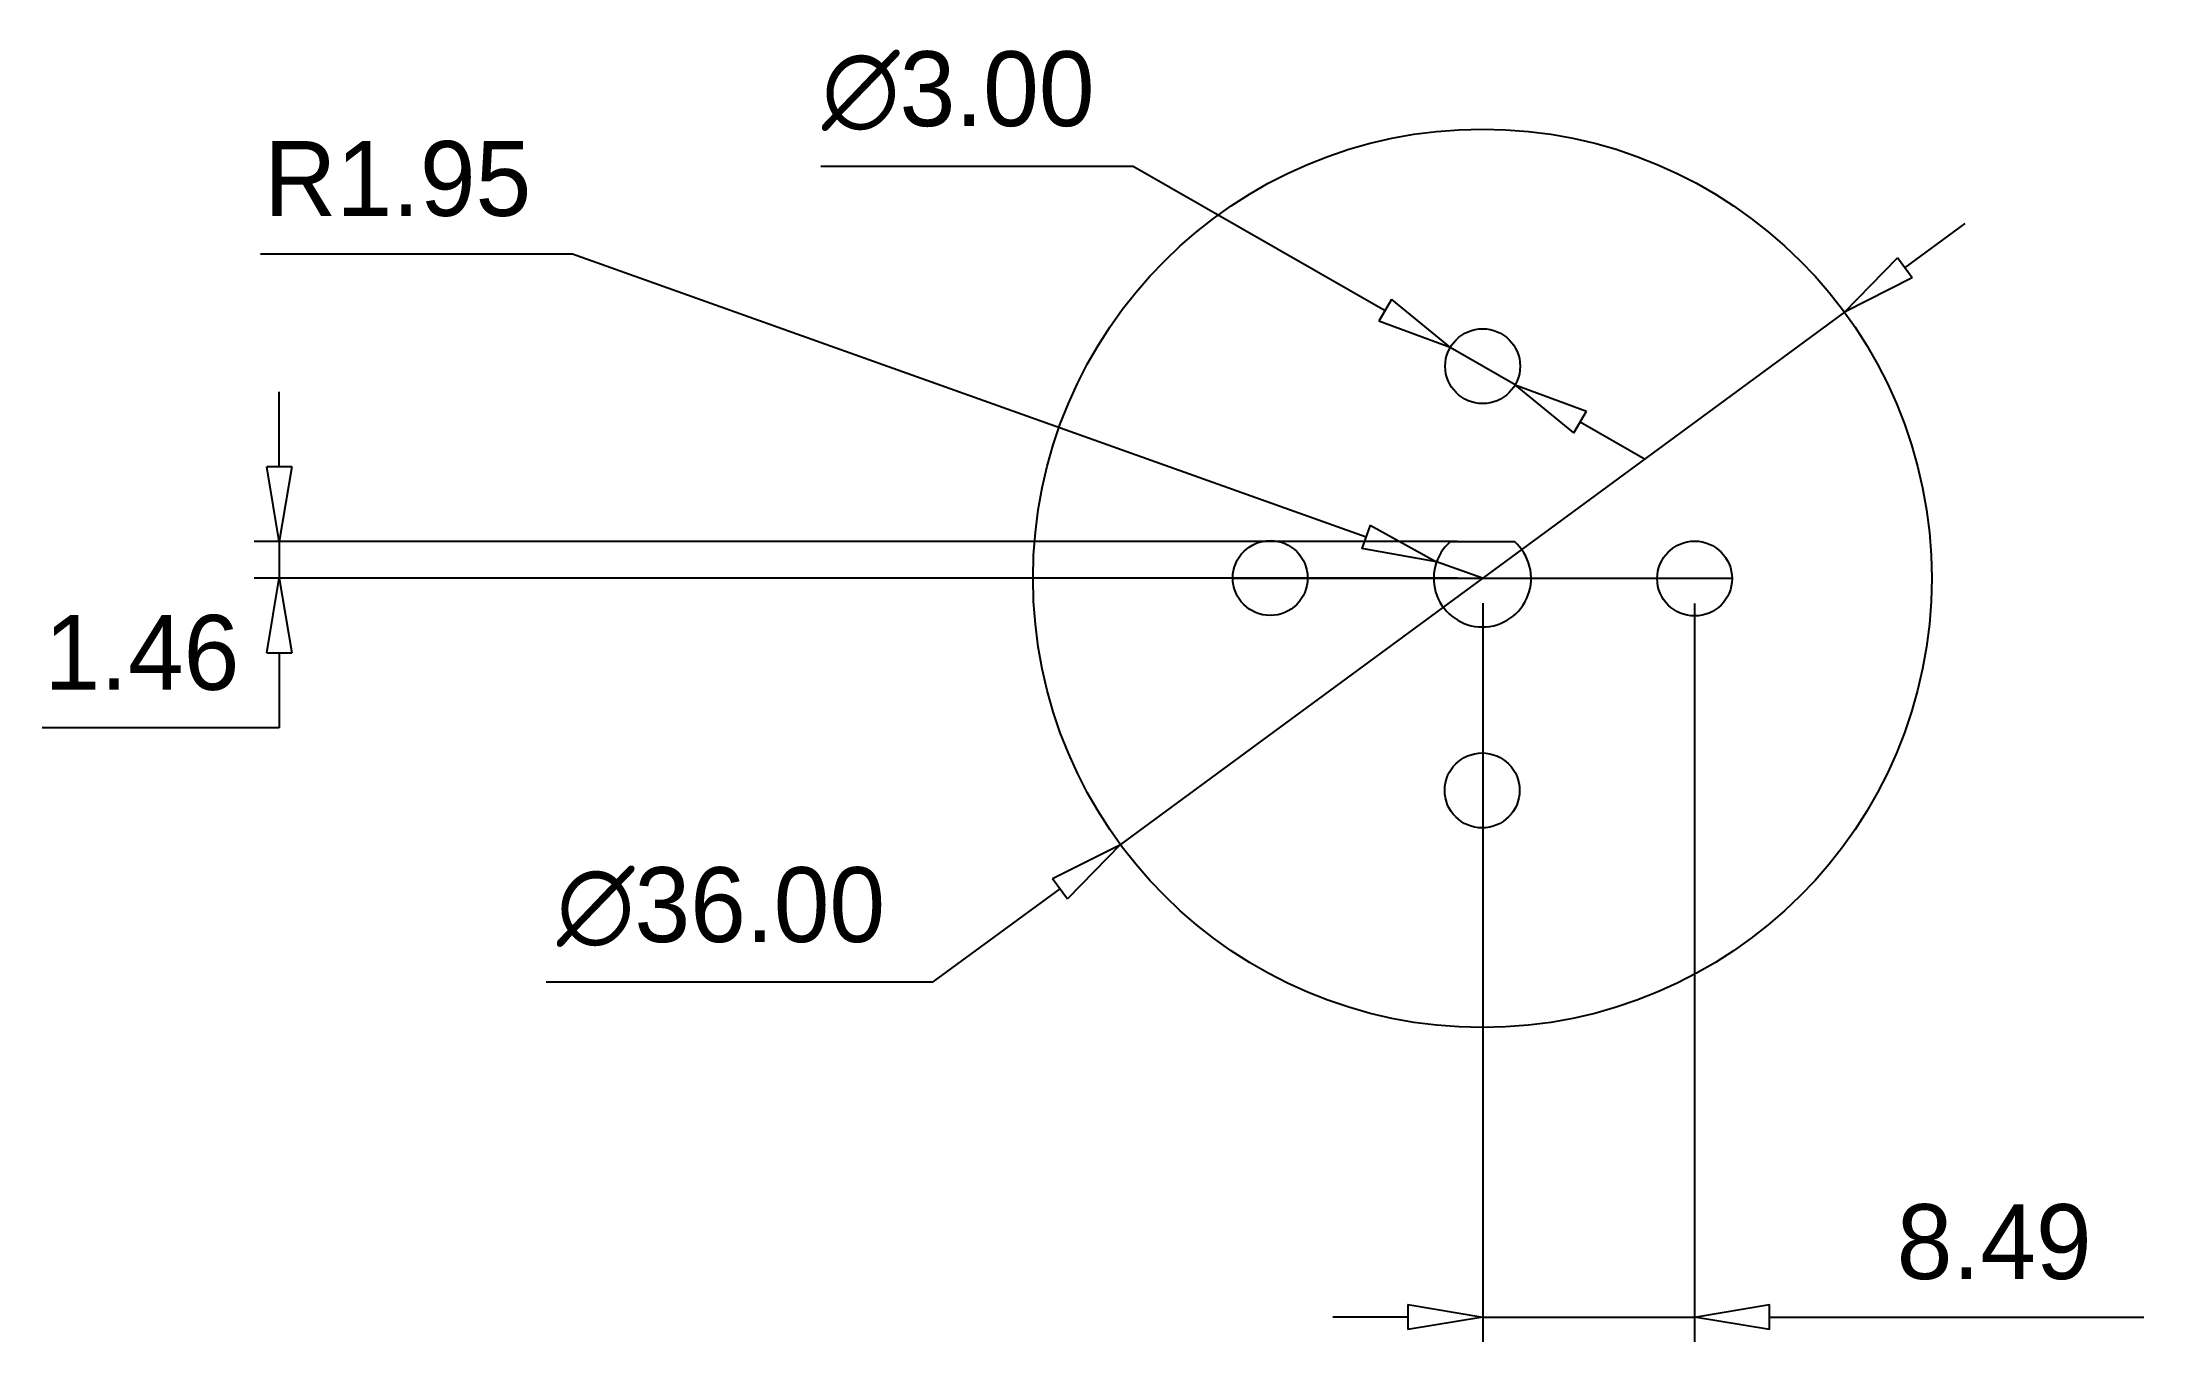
# Model space of a CAD drawing. Header units: millimetres. Extents: x -57.7 to 26.5, y -30.6 to 21.5.
import ezdxf

# ---------------------------------------------------------------- set-up
doc = ezdxf.new("R2010")
doc.units = ezdxf.units.MM
doc.header["$PDSIZE"] = -1
doc.dimstyles.new('asitha', dxfattribs={"dimtxt": 3, "dimasz": 3, "dimexe": 1, "dimexo": 1, "dimgap": 1.5, "dimtad": 1, "dimtih": 1, "dimtoh": 1, "dimzin": 0, "dimdsep": 46, "dimtxsty": 'Standard', "dimblk": 'CLOSEDBLANK', "dimcen": 2.5, "dimazin": 0, "dimtfac": 1, "dimtmove": 0, "dimatfit": 3, "dimldrblk": 'CLOSEDBLANK', "dimfxl": 1, "dimtzin": 0, "dimarcsym": 0})

# ---------------------------------------------------------------- blocks, each defined once
blk = doc.blocks.new('_ClosedBlank')
at = {"color": 0, "linetype": 'ByBlock', "lineweight": -2}
for p, q in [((-1, 0.167), (0, 0)), ((-1, 0.167), (-1, -0.167)), ((0, 0), (-1, -0.167))]:
    blk.add_line(p, q, dxfattribs=at)
blk = doc.blocks.new('*D3')
at = {"color": 0, "lineweight": -2, "transparency": 16777216}
for p, q in [((-48.198, 4.47), (-48.198, 7.47)), ((-1, 1.47), (-49.198, 1.47)), ((-48.198, 1.47), (-48.198, 0.01)), ((-1, 0.01), (-49.198, 0.01)), ((-48.198, -2.99), (-48.198, -5.99)), ((-48.198, -5.99), (-57.698, -5.99))]:
    blk.add_line(p, q, dxfattribs=at)
at = {"layer": 'Defpoints', "color": 0, "transparency": 16777216}
for p in [(0, 1.47), (-48.198, 0.01), (0, 0.01)]:
    blk.add_point(p, dxfattribs=at)
at = {"color": 0, "lineweight": -2, "transparency": 16777216, "xscale": 3, "yscale": 3, "zscale": 3}
for p, rotation in [((-48.198, 1.47), 270), ((-48.198, 0.01), 90)]:
    blk.add_blockref('_ClosedBlank', p, dxfattribs=dict(at, rotation=rotation))
at = {"color": 0, "transparency": 16777216, "insert": (-53.698, -2.99), "char_height": 3, "attachment_point": 5}
blk.add_mtext('1.46', dxfattribs=at)
blk = doc.blocks.new('*D4')
at = {"color": 0, "lineweight": -2, "transparency": 16777216}
for p, q in [((-48.952, 13), (-36.452, 13)), ((-36.452, 13), (-4.662, 1.663)), ((0, 0), (-1.837, 0.655))]:
    blk.add_line(p, q, dxfattribs=at)
at = {"layer": 'Defpoints', "color": 0, "transparency": 16777216}
for p in [(-1.837, 0.655), (0, 0)]:
    blk.add_point(p, dxfattribs=at)
at = {"color": 0, "lineweight": -2, "transparency": 16777216, "xscale": 3, "yscale": 3, "zscale": 3, "rotation": 340.3726406434429}
blk.add_blockref('_ClosedBlank', (-1.837, 0.655), dxfattribs=at)
at = {"color": 0, "transparency": 16777216, "insert": (-43.452, 16), "char_height": 3, "attachment_point": 5}
blk.add_mtext('R1.95', dxfattribs=at)
blk = doc.blocks.new('*D5')
at = {"color": 0, "lineweight": -2, "transparency": 16777216}
for p, q in [((-26.496, 16.521), (-13.996, 16.521)), ((-13.996, 16.521), (-3.895, 10.736)), ((1.312, 7.755), (-1.292, 9.245)), ((3.915, 6.264), (6.518, 4.773))]:
    blk.add_line(p, q, dxfattribs=at)
at = {"layer": 'Defpoints', "color": 0, "transparency": 16777216}
for p in [(-1.292, 9.245), (1.312, 7.755)]:
    blk.add_point(p, dxfattribs=at)
at = {"color": 0, "lineweight": -2, "transparency": 16777216, "xscale": 3, "yscale": 3, "zscale": 3}
for p, rotation in [((-1.292, 9.245), 330.2016569271465), ((1.312, 7.755), 150.2016569271465)]:
    blk.add_blockref('_ClosedBlank', p, dxfattribs=dict(at, rotation=rotation))
at = {"color": 0, "transparency": 16777216, "insert": (-20.996, 19.521), "char_height": 3, "attachment_point": 5}
blk.add_mtext('∅3.00', dxfattribs=at)
blk = doc.blocks.new('*D6')
at = {"color": 0, "lineweight": -2, "transparency": 16777216}
for p, q in [((16.919, 12.439), (19.337, 14.216)), ((14.502, 10.662), (-14.502, -10.662)), ((-22, -16.174), (-16.919, -12.439)), ((-37.5, -16.174), (-22, -16.174))]:
    blk.add_line(p, q, dxfattribs=at)
at = {"layer": 'Defpoints', "color": 0, "transparency": 16777216}
for p in [(14.502, 10.662), (-14.502, -10.662)]:
    blk.add_point(p, dxfattribs=at)
at = {"color": 0, "lineweight": -2, "transparency": 16777216, "xscale": 3, "yscale": 3, "zscale": 3}
for p, rotation in [((14.502, 10.662), 216.3230649804942), ((-14.502, -10.662), 36.32306498049417)]:
    blk.add_blockref('_ClosedBlank', p, dxfattribs=dict(at, rotation=rotation))
at = {"color": 0, "transparency": 16777216, "insert": (-30.5, -13.174), "char_height": 3, "attachment_point": 5}
blk.add_mtext('∅36.00', dxfattribs=at)
blk = doc.blocks.new('*D7')
at = {"color": 0, "lineweight": -2, "transparency": 16777216}
for p, q in [((0.014, -0.99), (0.014, -30.601)), ((8.5, -1.01), (8.5, -30.601)), ((-2.986, -29.601), (-5.986, -29.601)), ((0.014, -29.601), (8.5, -29.601)), ((11.5, -29.601), (26.5, -29.601))]:
    blk.add_line(p, q, dxfattribs=at)
at = {"layer": 'Defpoints', "color": 0, "transparency": 16777216}
for p in [(0.014, 0.01), (8.5, -0.01), (8.5, -29.601)]:
    blk.add_point(p, dxfattribs=at)
at = {"color": 0, "lineweight": -2, "transparency": 16777216, "xscale": 3, "yscale": 3, "zscale": 3}
blk.add_blockref('_ClosedBlank', (0.014, -29.601), dxfattribs=at)
at = {"color": 0, "lineweight": -2, "transparency": 16777216, "xscale": 3, "yscale": 3, "zscale": 3, "rotation": 180}
blk.add_blockref('_ClosedBlank', (8.5, -29.601), dxfattribs=at)
at = {"color": 0, "transparency": 16777216, "insert": (20.5, -26.601), "char_height": 3, "attachment_point": 5}
blk.add_mtext('8.49', dxfattribs=at)

msp = doc.modelspace()

# ---------------------------------------------------------------- linework, layer by layer
for p, q in [((-1.281, 1.47), (1.281, 1.47)), ((-10, 0.01), (10, 0.01))]:
    msp.add_line(p, q)
at = {"color": 7, "linetype": 'Continuous'}
for centre, radius in [((0, 0), 18), ((0.01, 8.5), 1.5), ((-8.5, 0.01), 1.5), ((8.5, -0.01), 1.5), ((-0.01, -8.5), 1.5)]:
    msp.add_circle(centre, radius, dxfattribs=at)
msp.add_arc((0, 0), 1.95, 131.07074, 48.92926)
msp.add_point((0, 0), dxfattribs=at)

# ---------------------------------------------------------------- dimensions: what is measured, and where the dimension line sits
for p1, p2, picture, middle in [((1.312, 7.755), (-1.292, 9.245), '*D5', (-20.996, 16.521)), ((14.502, 10.662), (-14.502, -10.662), '*D6', (-30.5, -16.174))]:
    dim = msp.add_diameter_dim_2p(p1=p1, p2=p2, dimstyle='asitha')
    dim.commit()
    dim.dimension.update_dxf_attribs({"geometry": picture, "text_midpoint": middle, "dimtype": 163})
dim = msp.add_radius_dim(center=(0, 0), mpoint=(-1.837, 0.655), dimstyle='asitha')
dim.commit()
dim.dimension.update_dxf_attribs({"geometry": '*D4', "text_midpoint": (-43.452, 13), "dimtype": 164})
dim = msp.add_linear_dim(base=(-48.198, 0.01), p1=(0, 1.47), p2=(0, 0.01), angle=90, dimstyle='asitha')
dim.commit()
dim.dimension.update_dxf_attribs({"geometry": '*D3', "text_midpoint": (-53.698, -2.99)})
dim = msp.add_linear_dim(base=(8.5, -29.601), p1=(0.014, 0.01), p2=(8.5, -0.01), dimstyle='asitha')
dim.commit()
dim.dimension.update_dxf_attribs({"geometry": '*D7', "text_midpoint": (20.5, -26.601)})

doc.saveas('drawing.dxf')
